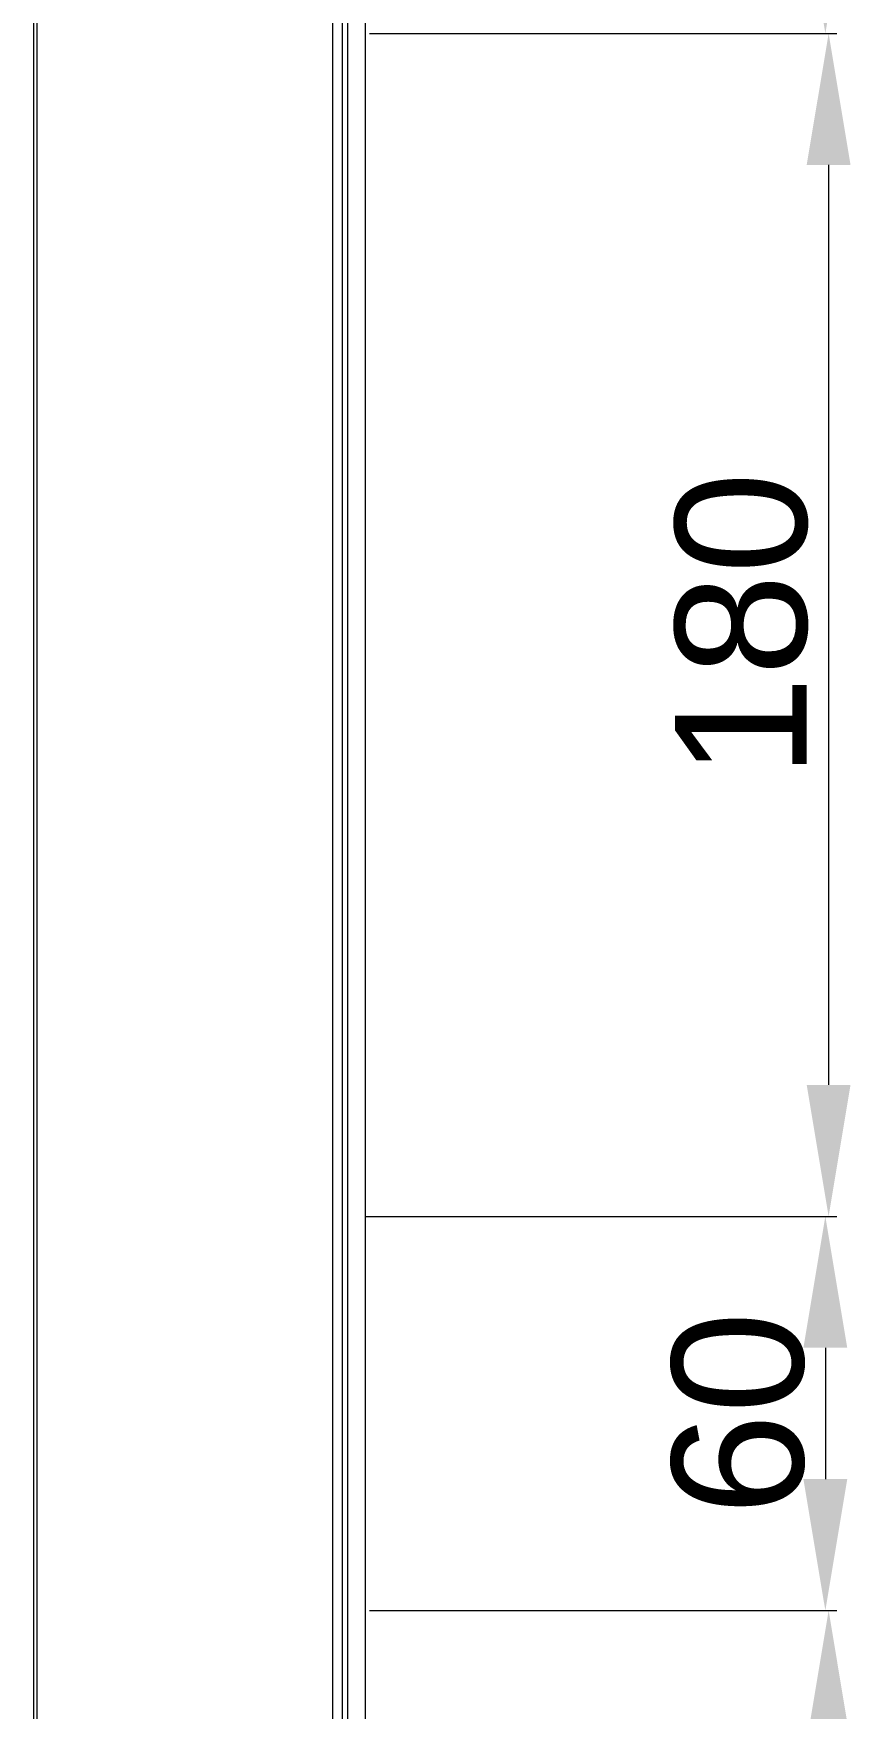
# Model space of a CAD drawing. Header units: millimetres. Extents: x 4137 to 6698, y 1400 to 3585.
# Drawn here: x 6573.4 to 6697.8, y 2145.9 to 2400.8 of the extents above; entities that cross this region are included whole.
import ezdxf

# ---------------------------------------------------------------- set-up
doc = ezdxf.new("R2010")
doc.units = ezdxf.units.MM
for name, color, linetype in [('000-PI-ORMAR', 2, 'Continuous'), ('000-PI_TEXT', 7, 'Continuous'), ('002-PI-Kabelska kanalica', 150, 'Continuous')]:
    doc.layers.add(name, color=color, linetype=linetype)
doc.styles.get("Standard").update_dxf_attribs({"font": 'arial.ttf'})

msp = doc.modelspace()

# ---------------------------------------------------------------- linework, layer by layer
at = {"layer": '000-PI-ORMAR', "color": 0, "linetype": 'ByBlock', "lineweight": 0}
for p, q in [((6618.95, 3457.78), (6618.95, 1473.28)), ((6620.45, 3457.78), (6620.45, 1473.28)), ((6620.46, 1473.28), (6620.46, 3457.78)), ((6621.23, 3437.28), (6621.23, 1486.28)), ((6623.95, 3437.28), (6623.95, 1486.28)), ((6573.95, 3405.78), (6573.95, 1515.78))]:
    msp.add_line(p, q, dxfattribs=at)
at = {"layer": '000-PI_TEXT', "color": 0, "linetype": 'ByBlock', "lineweight": 0, "ltscale": 0.25}
for p, q in [((6624.57, 2400.77), (6695.22, 2400.77)), ((6624.57, 2400.77), (6695.72, 2400.77)), ((6694.47, 2380.77), (6694.47, 2240.76)), ((6624.07, 2220.76), (6695.22, 2220.76)), ((6624.57, 2220.76), (6695.72, 2220.76)), ((6693.97, 2200.76), (6693.97, 2180.77)), ((6624.57, 2160.77), (6695.22, 2160.77)), ((6624.57, 2160.77), (6695.72, 2160.77))]:
    msp.add_line(p, q, dxfattribs=at)
at = {"layer": '000-PI_TEXT', "color": 0, "linetype": 'ByBlock', "ltscale": 0.25}
for points in [[(6690.63, 2420.77), (6697.3, 2420.77), (6693.97, 2400.77)], [(6691.13, 2380.77), (6697.8, 2380.77), (6694.47, 2400.77)], [(6691.13, 2240.76), (6697.8, 2240.76), (6694.47, 2220.76)], [(6690.63, 2200.76), (6697.3, 2200.76), (6693.97, 2220.76)], [(6690.63, 2180.77), (6697.3, 2180.77), (6693.97, 2160.77)], [(6691.13, 2140.77), (6697.8, 2140.77), (6694.47, 2160.77)]]:
    msp.add_solid(points, dxfattribs=at)
at = {"layer": '002-PI-Kabelska kanalica', "color": 0, "linetype": 'ByBlock', "lineweight": 0}
msp.add_line((6573.45, 3120.78), (6573.45, 1735.78), dxfattribs=at)

# ---------------------------------------------------------------- texts
at = {"layer": '000-PI_TEXT', "color": 0, "linetype": 'ByBlock', "lineweight": 0, "ltscale": 0.25, "char_height": 20, "attachment_point": 5, "rotation": 90}
for s, insert in [('180', (6681.25, 2310.76)), ('60', (6680.75, 2190.76))]:
    msp.add_mtext(s, dxfattribs=dict(at, insert=insert))

doc.saveas('drawing.dxf')
